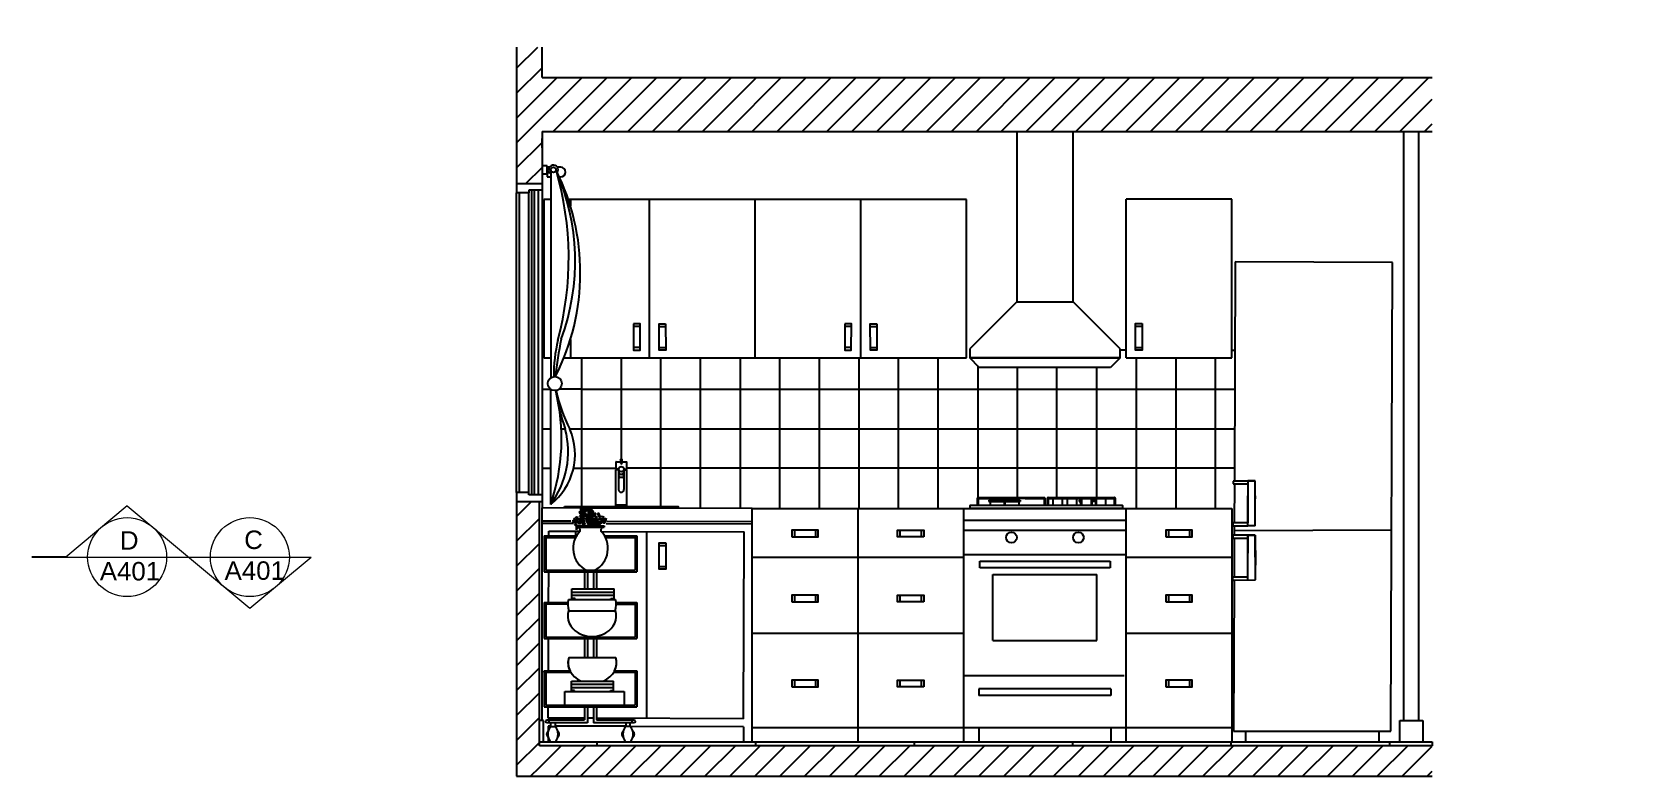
# Model space of a CAD drawing. Header units: millimetres. Extents: x 106 to 25790, y 5092 to 14934.
# Drawn here: x 5603 to 11636, y 7209 to 10028 of the extents above; entities that cross this region are included whole.
import ezdxf

# ---------------------------------------------------------------- set-up
doc = ezdxf.new("R2010")
doc.units = ezdxf.units.MM
doc.linetypes.add('0', pattern=[0])
doc.linetypes.add('ACAD_ISO04W100', pattern=[30, 24, -3, 0, -3])
for name, color, linetype in [('A-ANNO-TEXT', 3, 'Continuous'), ('A-DETL-MBND', 3, 'Continuous'), ('A-ELEV-IDEN', 3, 'Continuous'), ('A-ELEV-MBE1', 7, 'Continuous'), ('A-FURN', 4, 'Continuous'), ('A-SECT-MCUT', 7, 'Continuous'), ('A-WALL-STUD', 3, 'Continuous'), ('G-ANNO-TEXT', 3, 'Continuous'), ('IF-ANNO SYMB', 5, 'Continuous'), ('IF-DETL', 3, 'Continuous'), ('IF-FURN', 3, 'Continuous'), ('Layer2', 3, 'Continuous')]:
    doc.layers.add(name, color=color, linetype=linetype)
doc.styles.get("Standard").update_dxf_attribs({"font": 'arial.ttf'})

msp = doc.modelspace()

# ---------------------------------------------------------------- hatches: boundary and pattern name
at = {"layer": 'A-FURN'}
h = msp.add_hatch(dxfattribs=at)
h.set_pattern_fill('ANSI31', color=256, scale=21)
h.paths.add_polyline_path([(7534.7, 9855.2), (7534.7, 9970.5), (7438.6, 9970.5), (7438.6, 9624.5), (7438.6, 9453.7), (7534.7, 9453.7), (7534.7, 9650.8), (10905.3, 9650.8), (10905.3, 9855.2)])
h.paths.add_polyline_path([(7438.6, 7338.7), (7438.6, 7208.7), (7524.7, 7208.7), (7524.7, 7338.7), (7524.7, 8248.7), (7438.6, 8248.7)])
h.paths.add_polyline_path([(11892.9, 9855.2), (11892.9, 9650.8), (15263.5, 9650.8), (15263.5, 9453.7), (15359.6, 9453.7), (15359.6, 9624.5), (15359.6, 9970.5), (15263.5, 9970.5), (15263.5, 9855.2)])
h.paths.add_polyline_path([(15359.6, 8248.7), (15263.5, 8248.7), (15263.5, 7338.7), (15263.5, 7209), (15359.6, 7209), (15359.6, 7338.7)])
h.paths.add_polyline_path([(20711.4, 9660.5), (20711.4, 7338.7), (20723.5, 7338.7), (20903.6, 7338.7), (20912.7, 7338.7), (20912.7, 9660.5), (20912.7, 9855.2), (20912.7, 10028.3), (20711.4, 10028.3), (20711.4, 9855.2), (17719.2, 9855.2), (17719.2, 10028.3), (17623.1, 10028.3), (17623.1, 9855.2), (17375.9, 9855.2), (17375.9, 9660.5), (17624.1, 9660.5), (17624.1, 9333.4), (17719.2, 9333.4), (17719.2, 9660.5)])
h.paths.add_polyline_path([(22549.3, 7338.7), (22357.1, 7338.7), (22348.1, 7338.7), (22348.1, 9660.5), (22348.1, 9660.5), (22348.1, 9855.2), (22348, 9855.2), (22348, 10028.3), (22549.3, 10028.3), (22549.3, 9855.2), (25541.6, 9855.2), (25541.6, 10028.3), (25637.6, 10028.3), (25637.6, 9855.2), (25789.8, 9855.2), (25789.8, 9660.5), (25636.6, 9660.5), (25636.6, 9333.4), (25636.6, 9308.4), (25586.6, 9308.4), (25586.6, 9298.4), (25541.6, 9298.4), (25541.6, 9333.4), (25541.6, 9660.5), (22549.3, 9660.5)])

# ---------------------------------------------------------------- linework, layer by layer
at = {"layer": 'A-ANNO-TEXT'}
for p, q in [((7814.7, 8399.5), (7814.7, 8372)), ((7815.2, 8400), (7832.2, 8400)), ((7832.2, 8407.7), (7832.2, 8394.8)), ((7837.2, 8407.7), (7837.2, 8394.8)), ((7837.2, 8400), (7854.2, 8400)), ((7854.7, 8399.5), (7854.7, 8372)), ((7814.7, 8230.5), (7814.7, 8368.5)), ((7824.7, 8368.5), (7814.7, 8368.5)), ((7824.7, 8371.5), (7815.2, 8371.5)), ((7824.7, 8371.5), (7824.7, 8294.1)), ((7844.8, 8340.1), (7824.7, 8340.1)), ((7838.8, 8352), (7830.6, 8352)), ((7844.8, 8371.5), (7844.8, 8294.1)), ((7844.8, 8371.5), (7854.2, 8371.5)), ((7844.8, 8368.5), (7854.7, 8368.5)), ((7854.7, 8368.5), (7854.7, 8230.5)), ((7814.7, 8236.5), (7854.7, 8236.5))]:
    msp.add_line(p, q, dxfattribs=at)
for points in [[(7619.7, 8230.5), (8049.7, 8230.5), (8049.7, 8223.7), (7699.4, 8224.4)], [(7696.5, 8224.4), (7619.7, 8224.7), (7619.7, 8230.5)]]:
    msp.add_lwpolyline(points, dxfattribs=at)
for centre, radius in [((7834.7, 8407.7), 2.47), ((7834.7, 8371.5), 10.1)]:
    msp.add_circle(centre, radius, dxfattribs=at)
for centre, radius, start, end in [((7815.2, 8399.5), 0.5, 90, 180), ((7834.7, 8394.8), 2.47, 180, 0), ((7854.2, 8399.5), 0.5, 0, 90), ((7815.2, 8372), 0.5, 180, 270), ((7834.2, 8356.3), 23, 138.50885, 147.8658), ((7834.7, 8362.1), 10.1, 180, 0), ((7830.6, 8346.1), 5.99, 90, 270), ((7838.8, 8346.1), 5.99, 270, 90), ((7835.3, 8356.3), 23, 32.1342, 41.49115), ((7854.2, 8372), 0.5, 270, 0), ((7834.7, 8294.1), 10.1, 180, 0)]:
    msp.add_arc(centre, radius, start, end, dxfattribs=at)
at = {"layer": 'A-DETL-MBND', "color": 0}
msp.add_line((7534.7, 9650.8), (10905.3, 9650.8), dxfattribs=at)
at = {"layer": 'A-ELEV-IDEN'}
for p, q in [((10159.6, 9156.9), (10156.7, 8326.8)), ((10754.6, 9154.8), (10159.6, 9156.9)), ((10748.4, 7378.9), (10754.6, 9154.8)), ((10206.8, 8326.8), (10151.2, 8326.8)), ((10151.2, 8326.8), (10151.2, 8315.6)), ((10206.8, 8326.8), (10235, 8326.9)), ((10234.8, 8326.9), (10206.8, 8326.9)), ((10206.8, 8326.9), (10206.8, 8259.2)), ((10235.4, 8157.6), (10234.8, 8326.9)), ((10151.2, 8315.6), (10206.8, 8315.6)), ((10156.7, 8315.6), (10156.1, 8168.9)), ((10206.8, 8315.6), (10207.1, 8168.9)), ((10207.2, 8157.5), (10206.8, 8270.3)), ((10235, 8315.6), (10234.8, 8315.6)), ((10235, 8270.4), (10235, 8259.2)), ((9154.6, 8231.8), (9154.6, 8223)), ((9734.6, 8223), (9154.6, 8223)), ((9732.6, 8234), (9156.6, 8234)), ((9183.9, 8234), (9183.9, 8261.8)), ((9185.7, 8264), (9437.3, 8264)), ((9186.7, 8258.6), (9186.7, 8234)), ((9188.9, 8260.9), (9285.2, 8260.9)), ((9227.2, 8254), (9227.2, 8249)), ((9227.2, 8254), (9285.2, 8254)), ((9227.2, 8249), (9285.2, 8249)), ((9232.2, 8249), (9232.2, 8234)), ((9285.2, 8264), (9285.2, 8234)), ((9287, 8264), (9287, 8234)), ((9363.7, 8260.9), (9287, 8260.9)), ((9345, 8254), (9287, 8254)), ((9287, 8249), (9345, 8249)), ((9340, 8249), (9340, 8234)), ((9345, 8254), (9345, 8249)), ((9363.7, 8260.9), (9434.2, 8260.9)), ((9436.5, 8258.6), (9436.5, 8234)), ((9439.7, 8261.8), (9439.7, 8234)), ((9440.7, 8234), (9440.7, 8234)), ((9448.6, 8261.8), (9448.6, 8260.9)), ((9448.6, 8260.9), (9448.6, 8234)), ((9450.8, 8264), (9702.8, 8264)), ((9451.8, 8258.6), (9451.8, 8234)), ((9454, 8260.9), (9600.9, 8260.9)), ((9504.3, 8259), (9468.7, 8259)), ((9468.7, 8259), (9468.7, 8234)), ((9504.3, 8259), (9504.3, 8234)), ((9558.9, 8259), (9523.3, 8259)), ((9523.3, 8259), (9523.3, 8234)), ((9558.9, 8259), (9558.9, 8234)), ((9568.5, 8254), (9577.9, 8254)), ((9568.5, 8254), (9568.5, 8249)), ((9568.5, 8249), (9577.9, 8249)), ((9573.5, 8249), (9573.5, 8234)), ((9613.5, 8259), (9577.9, 8259)), ((9577.9, 8259), (9577.9, 8234)), ((9600.9, 8264), (9600.9, 8259)), ((9602.7, 8264), (9602.7, 8259)), ((9602.7, 8260.9), (9670.4, 8260.9)), ((9613.5, 8259), (9613.5, 8234)), ((9613.5, 8254), (9632.5, 8254)), ((9632.5, 8249), (9613.5, 8249)), ((9616.3, 8249), (9616.3, 8234)), ((9621.3, 8249), (9621.3, 8254)), ((9630, 8249), (9630, 8234)), ((9668.1, 8259), (9632.5, 8259)), ((9632.5, 8259), (9632.5, 8234)), ((9632.5, 8234), (9632.5, 8234)), ((9668.1, 8259), (9668.1, 8234)), ((9670.4, 8260.9), (9699.4, 8260.9)), ((9701.6, 8258.7), (9701.6, 8234)), ((9701.6, 8258.6), (9701.6, 8234)), ((9705.3, 8261.8), (9705.3, 8234)), ((9734.6, 8223), (9734.6, 8231.8)), ((9130.3, 8178), (9746.9, 8178)), ((10207.1, 8168.9), (10150.6, 8168.9)), ((10150.6, 8168.9), (10150.6, 8157.3)), ((10150.6, 8157.3), (10207.2, 8157.5)), ((10156.1, 8157.3), (10156, 8121.1)), ((10235.4, 8157.6), (10207.2, 8157.5)), ((10235.3, 8121.1), (10150.5, 8121.1)), ((10150.5, 8121.1), (10150.5, 8109.8)), ((10150.5, 8109.8), (10156, 8109.8)), ((10155.9, 8109.8), (10155.4, 7963.1)), ((10156, 8109.8), (10207.3, 8109.8)), ((10207.3, 8121), (10235.5, 8121.1)), ((10207.3, 8121.1), (10207.3, 8053.3)), ((10207.7, 8008.1), (10207.3, 8121)), ((10235.9, 7951.8), (10235.3, 8121.1)), ((10235.5, 8109.8), (10235.3, 8109.8)), ((10235.5, 8121.1), (10235.9, 8008.2)), ((10235.5, 8121.1), (10235.5, 8109.8)), ((5731.3, 8038.5), (5602.9, 8038.5)), ((9130.3, 8048), (9746.9, 8048)), ((10207.7, 7951.7), (10207.3, 8064.5)), ((10235.5, 8064.6), (10235.5, 8053.3)), ((9192, 8023), (9686, 8023)), ((9192, 7998), (9192, 8023)), ((9686, 7998), (9192, 7998)), ((9242, 7973), (9636, 7973)), ((9242, 7723), (9242, 7973)), ((9636, 7723), (9636, 7973)), ((9686, 8023), (9686, 7998)), ((10207.6, 7963.1), (10149.9, 7963.1)), ((10149.9, 7963.1), (10149.9, 7951.5)), ((10149.9, 7951.5), (10155.4, 7951.5)), ((10155.4, 7951.5), (10153.3, 7378.6)), ((10155.4, 7951.5), (10235.9, 7951.8)), ((9242, 7723), (9636, 7723)), ((7543.3, 7608.2), (7640.1, 7608.2)), ((7543.3, 7602.2), (7543.3, 7608.2)), ((9736, 7589), (9142, 7589)), ((10153.4, 7378.6), (10748.4, 7378.6)), ((10198.4, 7378.6), (10198.4, 7339)), ((10703.4, 7378.6), (10703.4, 7339)), ((7524.7, 7339), (10905.3, 7339)), ((8297.6, 7339), (8327.6, 7339)), ((10905.3, 7339), (10905.3, 7324))]:
    msp.add_line(p, q, dxfattribs=at)
msp.add_lwpolyline([(10156, 8138.9), (10751.1, 8141.3)], dxfattribs=at)
for centre in [(9312.2, 8113), (9565.7, 8113)]:
    msp.add_circle(centre, 20.2, dxfattribs=at)
for centre, radius, start, end in [((9157, 8231.7), 2.34, 98.56169, 178.16579), ((9186.3, 8261.7), 2.36, 92.28308, 182.89041), ((9189, 8258.5), 2.38, 92.67273, 177.27537), ((9434, 8258.3), 2.56, 6.37964, 85.74411), ((9437.2, 8261.6), 2.42, 3.6052, 92.32807), ((9450.9, 8261.7), 2.36, 92.28308, 182.89041), ((9454.1, 8258.5), 2.38, 92.67273, 177.27537), ((9699.3, 8258.5), 2.38, 2.67273, 87.27537), ((9702.9, 8261.7), 2.36, 2.28308, 92.89041), ((9732.2, 8231.7), 2.39, 2.50661, 80.73306)]:
    msp.add_arc(centre, radius, start, end, dxfattribs=at)
at = {"layer": 'A-ELEV-MBE1'}
for p, q in [((7484.7, 9418.7), (7438.6, 9418.6)), ((7449.6, 8283.8), (7449.6, 9418.7)), ((7534.7, 9428.7), (7484.7, 9428.7)), ((7484.7, 9428.7), (7484.7, 9418.7)), ((7519.8, 9429), (7519.8, 8274.1)), ((7484.7, 8283.8), (7438.6, 8283.8)), ((7484.7, 8273.8), (7484.7, 8283.8)), ((7534.7, 8273.8), (7484.7, 8273.8))]:
    msp.add_line(p, q, dxfattribs=at)
at = {"layer": 'A-FURN', "linetype": 'Continuous'}
for p, q in [((7524.7, 7241.8), (7606.9, 7324)), ((7585.9, 7208.7), (7701.2, 7324)), ((7680.2, 7208.7), (7795.5, 7324)), ((7774.5, 7208.7), (7889.8, 7324)), ((7868.8, 7208.7), (7984.1, 7324)), ((7963.1, 7208.7), (8078.4, 7324)), ((8057.4, 7208.7), (8172.7, 7324)), ((8151.7, 7208.7), (8267, 7324)), ((8246, 7208.7), (8361.3, 7324)), ((8340.3, 7208.7), (8455.6, 7324)), ((8434.6, 7208.7), (8549.8, 7324)), ((8528.8, 7208.7), (8644.1, 7324)), ((8623.1, 7208.7), (8738.4, 7324)), ((8717.4, 7208.7), (8832.7, 7324)), ((8811.7, 7208.7), (8927, 7324)), ((8906, 7208.7), (9021.3, 7324)), ((9000.3, 7208.7), (9115.6, 7324)), ((9094.6, 7208.7), (9209.9, 7324)), ((9188.9, 7208.7), (9304.2, 7324)), ((9283.2, 7208.7), (9398.5, 7324)), ((9377.5, 7208.7), (9492.8, 7324)), ((9471.8, 7208.7), (9587.1, 7324)), ((9566.1, 7208.7), (9681.4, 7324)), ((9660.4, 7208.7), (9775.7, 7324)), ((9754.6, 7208.7), (9869.9, 7324)), ((9848.9, 7208.7), (9964.2, 7324)), ((9943.2, 7208.7), (10058.5, 7324)), ((10037.5, 7208.7), (10152.8, 7324)), ((10131.8, 7208.7), (10247.1, 7324)), ((10226.1, 7208.7), (10341.4, 7324)), ((10320.4, 7208.7), (10435.7, 7324)), ((10414.7, 7208.7), (10530, 7324)), ((10509, 7208.7), (10624.3, 7324)), ((10603.3, 7208.7), (10718.6, 7324)), ((10697.6, 7208.7), (10812.9, 7324)), ((10791.9, 7208.7), (10905.3, 7322.2)), ((10886.2, 7208.7), (10905.3, 7227.9))]:
    msp.add_line(p, q, dxfattribs=at)
at = {"layer": 'A-SECT-MCUT'}
for p, q in [((7438.6, 9970.5), (7438.6, 9418.6)), ((7534.7, 9855.2), (7534.7, 9970.5)), ((7534.7, 9855.2), (10905.3, 9855.2)), ((7534.7, 9650.8), (7534.7, 9428.7)), ((7438.6, 9453.7), (7534.7, 9453.7)), ((7438.6, 8283.8), (7438.6, 7208.7)), ((7438.6, 8248.7), (7534.7, 8248.7)), ((7524.7, 7324), (7524.7, 8248.7)), ((10905.3, 7324), (7524.7, 7324)), ((7438.6, 7208.7), (10905.3, 7208.7))]:
    msp.add_line(p, q, dxfattribs=at)
at = {"layer": 'A-SECT-MCUT', "linetype": 'ACAD_ISO04W100'}
msp.add_line((7534.7, 8273.8), (7534.7, 8248.7), dxfattribs=at)
at = {"layer": 'A-WALL-STUD', "color": 0}
msp.add_line((7534.7, 9588.8), (7534.7, 9624.8), dxfattribs=at)
at = {"layer": 'G-ANNO-TEXT', "lineweight": 0}
for p, q in [((5963.7, 8232.4), (5731.3, 8038.5)), ((5963.7, 8232.4), (6428.5, 7844.6)), ((5731.3, 8038.5), (6660.9, 8038.5)), ((6428.5, 7844.6), (6660.9, 8038.5))]:
    msp.add_line(p, q, dxfattribs=at)
for centre in [(5963.7, 8038.5), (6428.5, 8038.5)]:
    msp.add_circle(centre, 149.5, dxfattribs=at)
at = {"layer": 'IF-ANNO SYMB'}
for p, q in [((10798.2, 7419), (10798.2, 9650.8)), ((10855.3, 7419), (10855.3, 9650.8)), ((7484.7, 8283.8), (7484.7, 9418.7)), ((7494.7, 9428.7), (7494.7, 8273.8)), ((7504.7, 9428.7), (7504.7, 8273.8))]:
    msp.add_line(p, q, dxfattribs=at)
at = {"layer": 'IF-DETL', "transparency": 33554687}
for p, q in [((7554.7, 9520.4), (7534.7, 9520.4)), ((7534.7, 9490.6), (7554.7, 9490.6)), ((7554.7, 9490.6), (7554.7, 9520.4))]:
    msp.add_line(p, q, dxfattribs=at)
at = {"layer": 'IF-DETL'}
for p, q in [((7554.7, 9490.6), (7554.7, 9479.2)), ((7438.6, 8283.8), (7438.6, 9418.6)), ((7534.7, 9428.7), (7534.7, 8224.8)), ((7534.7, 8824.8), (7542, 8824.8)), ((9746.4, 8822.9), (9723.4, 8822.9)), ((10146.4, 8822.9), (10158.6, 8822.9)), ((7684.7, 8793.6), (7684.7, 8230.5)), ((7834.7, 8793.6), (7834.7, 8410.2)), ((7984.7, 8230.5), (7984.7, 8793.6)), ((8134.7, 8222.7), (8134.7, 8793.6)), ((8284.7, 8793.6), (8284.7, 8222.2)), ((8434.7, 8223), (8434.7, 8793.6)), ((8584.7, 8793.6), (8584.7, 8223)), ((8734.7, 8793.6), (8734.7, 8223)), ((8884.7, 8223), (8884.7, 8793.6)), ((9034.7, 8223), (9034.7, 8793.6)), ((9184.7, 8762.5), (9184.7, 8263.3)), ((9334.7, 8264), (9334.7, 8757)), ((9484.7, 8264), (9484.7, 8757)), ((9634.7, 8757), (9634.7, 8264)), ((9784.7, 8793.9), (9784.7, 8223)), ((9934.7, 8793.9), (9934.7, 8223)), ((10084.7, 8223), (10084.7, 8793.9)), ((7684.7, 8674.8), (10158, 8674.8)), ((7684.7, 8524.8), (10157.5, 8524.8)), ((7653.5, 8374.8), (7814.7, 8374.8)), ((10157, 8374.8), (7854.7, 8374.8)), ((7543.3, 8119), (7543.3, 7982.7)), ((7543.3, 8119), (7665.4, 8119)), ((7549.3, 8119), (7549.3, 7988.7)), ((7549.3, 8113), (7662.1, 8113)), ((7771.2, 8119), (7893.3, 8119)), ((7774.5, 8113), (7887.3, 8113)), ((7887.3, 8119), (7887.3, 7988.7)), ((7893.3, 8119), (7893.3, 7982.7)), ((7543.3, 7982.7), (7893.3, 7982.7)), ((7549.3, 7988.7), (7887.3, 7988.7)), ((7695, 7982.7), (7695, 7917.7)), ((7707, 7982.7), (7707, 7917.7)), ((7729.6, 7982.7), (7729.6, 7917.7)), ((7741.6, 7982.7), (7741.6, 7917.7)), ((7543.3, 7866.1), (7632.7, 7866.1)), ((7543.3, 7866.1), (7543.3, 7729.8)), ((7549.3, 7866.1), (7549.3, 7735.8)), ((7632.2, 7860.1), (7549.3, 7860.1)), ((7815.3, 7866.1), (7893.3, 7866.1)), ((7815.8, 7860.1), (7887.3, 7860.1)), ((7887.3, 7866.1), (7887.3, 7735.8)), ((7893.3, 7866.1), (7893.3, 7729.8)), ((7543.3, 7729.8), (7893.3, 7729.8)), ((7549.3, 7735.8), (7887.3, 7735.8)), ((7695, 7729.8), (7695, 7658.3)), ((7707, 7729.8), (7707, 7658.3)), ((7729.6, 7729.8), (7729.6, 7658.3)), ((7741.6, 7729.8), (7741.6, 7658.3)), ((7543.3, 7602.2), (7543.3, 7471.8)), ((7549.3, 7608.2), (7549.3, 7477.8)), ((7549.3, 7602.2), (7643.4, 7602.2)), ((7806.2, 7602.2), (7887.3, 7602.2)), ((7809.5, 7608.2), (7893.3, 7608.2)), ((7887.3, 7608.2), (7887.3, 7477.8)), ((7893.3, 7608.2), (7893.3, 7471.8)), ((7543.3, 7471.8), (7893.3, 7471.8)), ((7549.3, 7477.8), (7887.3, 7477.8)), ((7554.7, 7422.2), (7695, 7422.2)), ((7695, 7471.8), (7695, 7422.2)), ((7707, 7471.8), (7707, 7410.2)), ((7729.6, 7471.8), (7729.6, 7410.2)), ((7741.6, 7471.8), (7741.6, 7422.2)), ((7741.6, 7422.2), (7881.9, 7422.2)), ((7539.7, 7419), (7524.7, 7419)), ((7539.7, 7339), (7539.7, 7419)), ((7707, 7410.2), (7554.7, 7410.2)), ((7568, 7396.3), (7568, 7410.2)), ((7568, 7396.3), (7584, 7396.3)), ((7584, 7410.2), (7584, 7396.3)), ((7881.9, 7410.2), (7729.6, 7410.2)), ((7852.6, 7410.2), (7852.6, 7396.3)), ((7868.6, 7396.3), (7852.6, 7396.3)), ((7868.6, 7396.3), (7868.6, 7410.2)), ((10783.2, 7339), (10783.2, 7419)), ((10783.2, 7419), (10870.3, 7419)), ((10870.3, 7419), (10870.3, 7339))]:
    msp.add_line(p, q, dxfattribs=at)
for centre in [(7554.7, 7416.2), (7881.9, 7416.2)]:
    msp.add_circle(centre, 6, dxfattribs=at)
for centre, radius, start, end in [((7565.2, 7367.7), 13, 126.14988, 233.85012), ((7596.9, 7367.7), 40.7, 135.36115, 224.63885), ((7555, 7367.7), 40.7, 315.36115, 44.63885), ((7586.7, 7367.7), 13, 306.14988, 53.85012), ((7849.9, 7367.7), 13, 126.14988, 233.85012), ((7881.6, 7367.7), 40.7, 135.36115, 224.63885), ((7839.7, 7367.7), 40.7, 315.36115, 44.63885), ((7871.4, 7367.7), 13, 306.14988, 53.85012)]:
    msp.add_arc(centre, radius, start, end, dxfattribs=at)
at = {"layer": 'IF-FURN', "linetype": '0'}
for p, q in [((9332.3, 9650.8), (9332.3, 9005.9)), ((9545.6, 9005.9), (9545.6, 9650.8)), ((9332.3, 9005.9), (9154.5, 8828.1)), ((9332.3, 9005.9), (9545.6, 9005.9)), ((9723.4, 8828.1), (9545.6, 9005.9)), ((9723.4, 8793.9), (9154.5, 8793.6)), ((9190.1, 8757), (9154.5, 8793.6)), ((9687.8, 8757), (9190.1, 8757)), ((9723.4, 8793.9), (9687.8, 8757))]:
    msp.add_line(p, q, dxfattribs=at)
at = {"layer": 'IF-FURN'}
for p, q in [((7542, 9393.6), (7542, 8793.6)), ((7567.7, 9393.6), (7542, 9393.6)), ((9142, 9393.6), (7634.3, 9393.6)), ((7642, 9393.6), (7642, 9369.5)), ((7942, 8793.6), (7942, 9393.6)), ((8342, 8793.6), (8342, 9393.6)), ((8742, 8793.6), (8742, 9393.6)), ((9142, 8793.6), (9142, 9393.6)), ((9746.4, 8793.9), (9746.4, 9393.9)), ((10146.4, 9393.9), (9746.4, 9393.9)), ((10146.4, 8793.9), (10146.4, 9393.9)), ((7906.2, 8912.7), (7881.2, 8912.7)), ((7977.7, 8912.7), (8002.7, 8912.7)), ((8706.2, 8912.7), (8681.2, 8912.7)), ((8777.7, 8912.7), (8802.7, 8912.7)), ((9782.1, 8912.9), (9807.1, 8912.9)), ((7642, 8862.7), (7642, 8793.6)), ((7905.9, 8832.7), (7881, 8832.7)), ((7905.9, 8822.7), (7905.9, 8832.7)), ((7978, 8822.7), (7978, 8832.7)), ((7978, 8832.7), (8003, 8832.7)), ((8705.9, 8832.7), (8681, 8832.7)), ((8705.9, 8822.7), (8705.9, 8832.7)), ((8778, 8822.7), (8778, 8832.7)), ((8778, 8832.7), (8803, 8832.7)), ((9154.5, 8828.1), (9154.5, 8793.6)), ((9723.4, 8793.9), (9723.4, 8828.1)), ((9782.4, 8832.9), (9807.4, 8832.9)), ((7542, 8793.6), (7567.7, 8793.6)), ((7617.7, 8793.6), (9142, 8793.6)), ((9154.5, 8793.6), (9723.4, 8793.9)), ((9746.4, 8793.9), (10146.4, 8793.9)), ((7534.7, 7419), (7534.7, 8224.8)), ((7696.5, 8224.5), (7534.7, 8224.8)), ((8330.3, 8223), (7699.4, 8224.5)), ((8330.3, 7339), (8330.3, 8223)), ((8330.3, 8223), (10146.9, 8223)), ((8730.3, 8223), (8730.3, 7339)), ((9130.3, 8223), (9130.3, 7339)), ((9746.9, 7339), (9746.9, 8223)), ((10146.9, 8223), (10146.9, 7339)), ((7644.2, 8174.5), (7534.7, 8174.5)), ((7653.8, 8166.1), (7534.7, 8166.1)), ((7777.3, 8166.1), (8330.3, 8164.1)), ((8330.3, 8172.1), (7778.8, 8174)), ((7560.6, 8119), (7560.7, 8136.8)), ((7560.7, 8136.8), (7678.8, 8136.4)), ((7758.1, 8136.1), (8300.4, 8134.2)), ((8297.9, 7425.9), (8300.4, 8134.2)), ((8490.4, 8140.9), (8490.4, 8115.9)), ((8580.4, 8140.5), (8570.4, 8140.5)), ((8570.4, 8140.5), (8570.4, 8115.6)), ((8880.2, 8140.5), (8890.2, 8140.5)), ((8890.2, 8140.5), (8890.2, 8115.6)), ((8970.2, 8140.9), (8970.2, 8115.9)), ((9746.9, 8139), (9130.3, 8139)), ((9907, 8140.9), (9907, 8115.9)), ((9997, 8140.5), (9987, 8140.5)), ((9987, 8140.5), (9987, 8115.6)), ((7978.5, 8082.9), (8003.5, 8082.9)), ((8330.3, 8038.2), (9130.3, 8038.2)), ((9746.9, 8038.2), (10146.9, 8038.2)), ((7559.7, 7866.1), (7560.1, 7982.7)), ((7978.8, 7993), (7978.8, 8003)), ((7978.8, 8003), (8003.7, 8003)), ((8490.4, 7894.6), (8490.4, 7869.6)), ((8580.4, 7894.3), (8570.4, 7894.3)), ((8570.4, 7894.3), (8570.4, 7869.3)), ((8880.2, 7894.3), (8890.2, 7894.3)), ((8890.2, 7894.3), (8890.2, 7869.3)), ((8970.2, 7894.6), (8970.2, 7869.6)), ((9907, 7894.6), (9907, 7869.6)), ((9997, 7894.3), (9987, 7894.3)), ((9987, 7894.3), (9987, 7869.3)), ((7558.8, 7608.2), (7559.2, 7729.8)), ((8330.3, 7750.6), (9130.3, 7750.6)), ((9746.9, 7750.6), (10146.9, 7750.6)), ((8490.4, 7572.2), (8490.4, 7547.2)), ((8580.4, 7571.9), (8570.4, 7571.9)), ((8570.4, 7571.9), (8570.4, 7547)), ((8880.2, 7571.9), (8890.2, 7571.9)), ((8890.2, 7571.9), (8890.2, 7547)), ((8970.2, 7572.2), (8970.2, 7547.2)), ((9739, 7589), (9130.3, 7589)), ((9907, 7572.2), (9907, 7547.2)), ((9997, 7571.9), (9987, 7571.9)), ((9987, 7571.9), (9987, 7547)), ((9689, 7539), (9189, 7539)), ((9189, 7539), (9189, 7514)), ((9689, 7514), (9189, 7514)), ((9689, 7539), (9689, 7514)), ((7558.2, 7428.5), (7558.3, 7471.8)), ((7695, 7428), (7558.2, 7428.5)), ((7729.6, 7427.9), (7707, 7428)), ((8297.9, 7425.9), (7741.6, 7427.9)), ((7558.1, 7398.5), (7558.1, 7379.8)), ((7568, 7398.5), (7558.1, 7398.5)), ((7852.6, 7397.5), (7584, 7398.4)), ((8297.8, 7395.9), (7868.6, 7397.4)), ((8297.8, 7395.9), (8297.6, 7339)), ((8330.3, 7393.5), (10146.9, 7393.5)), ((9189, 7393.5), (9189, 7339)), ((9689, 7393.5), (9689, 7339)), ((7558.1, 7355.5), (7558.1, 7339))]:
    msp.add_line(p, q, dxfattribs=at)
for points in [[(7881.3, 8922.7), (7880.9, 8822.8), (7905.9, 8822.7), (7906.3, 8922.7), (7881.3, 8922.7)], [(8002.7, 8922.7), (8003, 8822.8), (7978, 8822.7), (7977.7, 8922.7), (8002.7, 8922.7)], [(8681.3, 8922.7), (8680.9, 8822.8), (8705.9, 8822.7), (8706.3, 8922.7), (8681.3, 8922.7)], [(8802.7, 8922.7), (8803, 8822.8), (8778, 8822.7), (8777.7, 8922.7), (8802.7, 8922.7)], [(9807.1, 8923), (9807.4, 8823), (9782.4, 8822.9), (9782.1, 8922.9), (9807.1, 8923)], [(7661.1, 8136.5), (7661, 8119)], [(8003.4, 8093), (8003.8, 7993), (7978.8, 7993), (7978.4, 8092.9), (8003.4, 8093)], [(8480.3, 8115.9), (8580.3, 8115.5), (8580.4, 8140.5), (8480.4, 8140.9), (8480.3, 8115.9)], [(8980.3, 8115.9), (8880.3, 8115.5), (8880.2, 8140.5), (8980.2, 8140.9), (8980.3, 8115.9)], [(9897, 8115.9), (9996.9, 8115.5), (9997, 8140.5), (9897, 8140.9), (9897, 8115.9)], [(8480.3, 7869.6), (8580.3, 7869.3), (8580.4, 7894.3), (8480.4, 7894.6), (8480.3, 7869.6)], [(8980.3, 7869.6), (8880.3, 7869.3), (8880.2, 7894.3), (8980.2, 7894.6), (8980.3, 7869.6)], [(9897, 7869.6), (9996.9, 7869.3), (9997, 7894.3), (9897, 7894.6), (9897, 7869.6)], [(8480.3, 7547.3), (8580.3, 7546.9), (8580.4, 7571.9), (8480.4, 7572.3), (8480.3, 7547.3)], [(8980.3, 7547.3), (8880.3, 7546.9), (8880.2, 7571.9), (8980.2, 7572.3), (8980.3, 7547.3)], [(9897, 7547.3), (9996.9, 7546.9), (9997, 7571.9), (9897, 7572.3), (9897, 7547.3)]]:
    msp.add_lwpolyline(points, dxfattribs=at)
at = {"layer": 'Layer2', "transparency": 33554687}
for p, q in [((7562.7, 9515.4), (7554.7, 9515.4)), ((7554.7, 9495.4), (7562.7, 9495.4)), ((7635.2, 7877.7), (7812.8, 7877.7)), ((7635.2, 7835.5), (7812.8, 7835.5)), ((7636, 7658.3), (7813.6, 7658.3))]:
    msp.add_line(p, q, dxfattribs=at)
at = {"layer": 'Layer2'}
for p, q in [((7554.7, 9479.2), (7567.7, 9479.2)), ((7567.7, 9505.4), (7567.7, 8717.9)), ((7605.4, 9515.3), (7592.8, 9515.3)), ((7600.3, 9479.2), (7605.4, 9479.2)), ((7534.7, 8674.8), (7566.8, 8674.8)), ((7567.7, 8238.4), (7567.7, 8674.2)), ((7684.7, 8674.8), (7599.2, 8674.8)), ((7534.7, 8524.8), (7567.7, 8524.8)), ((7607.6, 8524.8), (7621.8, 8524.8)), ((7639.4, 8524.8), (7684.7, 8524.8)), ((7534.7, 8374.8), (7567.7, 8374.8)), ((7666.4, 8156.9), (7770.2, 8156.9)), ((7666.4, 8156.9), (7666.4, 8151.3)), ((7666.4, 8151.3), (7770.2, 8151.3)), ((7770.2, 8156.9), (7770.2, 8151.3)), ((7930.5, 8135.5), (7930.5, 7427.2)), ((7647.9, 7881.7), (7647.9, 7917.7)), ((7647.9, 7917.7), (7807.5, 7917.7)), ((7647.9, 7905.7), (7807.5, 7905.7)), ((7807.5, 7881.7), (7807.5, 7917.7)), ((7647.9, 7893.7), (7807.5, 7893.7)), ((7659.8, 7881.7), (7647.9, 7881.7)), ((7659.8, 7877.7), (7659.8, 7881.7)), ((7795.5, 7877.7), (7795.5, 7881.7)), ((7795.5, 7881.7), (7807.5, 7881.7)), ((7646, 7532.8), (7646, 7568.9)), ((7646, 7568.9), (7805.6, 7568.9)), ((7646, 7556.9), (7805.6, 7556.9)), ((7646, 7544.9), (7805.6, 7544.9)), ((7805.6, 7532.8), (7805.6, 7568.9)), ((7621, 7477.8), (7621, 7528.9)), ((7621, 7528.9), (7845.7, 7528.9)), ((7657.9, 7532.8), (7646, 7532.8)), ((7657.9, 7528.9), (7657.9, 7532.8)), ((7793.7, 7528.9), (7793.7, 7532.8)), ((7793.7, 7532.8), (7805.6, 7532.8)), ((7845.7, 7528.9), (7845.7, 7477.8)), ((7742.2, 7339), (7742.2, 7324)), ((8343.3, 7339), (8343.3, 7324)), ((8943.3, 7339), (8943.3, 7324)), ((9543.3, 7339), (9543.6, 7324)), ((10143.3, 7339), (10143.3, 7324)), ((10743.3, 7339), (10743.3, 7324))]:
    msp.add_line(p, q, dxfattribs=at)
for centre, radius in [((7577.7, 9505.4), 10), ((7583, 8696), 26.7)]:
    msp.add_circle(centre, radius, dxfattribs=at)
at = {"layer": 'Layer2', "transparency": 33554687}
for centre, start, end in [((7577.7, 9505.4), 326.07893, 236.30993), ((7605.4, 9497.2), 270, 90)]:
    msp.add_arc(centre, 18, start, end, dxfattribs=at)
at = {"layer": 'Layer2'}
for centre, radius, start, end in [((6810.7, 9116.1), 869, 333.07428, 26.61208), ((6445.1, 9170.6), 1190.6, 344.87021, 16.32997), ((6799.7, 9160.1), 860.4, 339.86489, 23.66336), ((8189.6, 8723.7), 610.5, 167.11081, 180.11715), ((9049.2, 8568.1), 1471.8, 168.4059, 173.97464), ((6835.9, 8486.4), 772.7, 341.27623, 13.71107), ((8545.7, 8824.4), 971.3, 189.16917, 198.09494), ((8154.1, 8789.3), 578.7, 191.91748, 207.42824), ((7300, 8437.5), 333.6, 323.36884, 14.80678), ((7417, 8428.5), 242.6, 308.41717, 22.86417), ((7676.4, 8199.8), 9.39, 26.0808, 104.23406), ((7682.3, 8212.4), 8.87, 203.28776, 287.0271), ((7698.3, 8218.9), 17.9, 160.50919, 216.06526), ((7672.2, 8215.1), 13.4, 329.83833, 46.73611), ((7698.2, 8200.4), 13.4, 76.61835, 154.7716), ((7689.6, 8218.3), 12.7, 253.82531, 337.56464), ((7690, 8211.1), 9.39, 26.0808, 104.23406), ((7695.8, 8223.8), 8.87, 203.28776, 287.0271), ((7705.7, 8222.9), 9.39, 156.84312, 234.99638), ((7692.4, 8219), 8.87, 334.05008, 57.78941), ((7710.4, 8211), 9.39, 76.61835, 154.7716), ((7704.4, 8223.5), 8.87, 253.82531, 337.56464), ((7721.5, 8203.3), 16.1, 76.61835, 154.7716), ((7711.2, 8224.8), 15.2, 253.82531, 337.56464), ((7717.7, 8205.3), 8.87, 150.22275, 233.96208), ((7704.2, 8202.4), 9.39, 333.01579, 51.16905), ((7712.5, 8207.8), 8.87, 280.98507, 4.7244), ((7723.6, 8199.4), 9.39, 103.77811, 181.93136), ((7737.4, 8211.2), 13.4, 161.27605, 238.17383), ((7712.6, 8202.3), 17.9, 351.94691, 47.50298), ((7760, 8201.7), 13.4, 161.27605, 238.17383), ((7735.2, 8192.8), 17.9, 351.94691, 47.50298), ((7657.2, 8152.5), 23.9, 55.3638, 110.91988), ((7661.4, 8187.3), 17.9, 224.69295, 301.59073), ((7668.7, 8173.4), 16.1, 76.61835, 154.7716), ((7658.4, 8194.9), 15.2, 253.82531, 337.56464), ((7658.6, 8151.5), 11.2, 28.889, 96.1991), ((7648.6, 8147.9), 17.2, 340.13598, 58.91765), ((7658.6, 8151.5), 11.2, 302.85453, 358.87302), ((7680, 8168.1), 16.1, 76.61835, 154.7716), ((7669.6, 8189.6), 15.2, 253.82531, 337.56464), ((7667.5, 8139.1), 12.2, 351.35249, 94.90091), ((7668, 8183.7), 17.2, 276.73801, 355.51968), ((7675.7, 8176.3), 11.2, 239.45657, 32.80113), ((7681.6, 8187.7), 5.59, 355.41451, 148.75907), ((7679.9, 8182.6), 8.58, 32.69595, 111.47762), ((7692.1, 8187.1), 16.1, 76.61835, 154.7716), ((7681.7, 8208.6), 15.2, 253.82531, 337.56464), ((7683.9, 8173.8), 11.2, 302.85453, 96.1991), ((7673.8, 8170.3), 17.2, 340.13598, 58.91765), ((7690.1, 8188.3), 5.59, 51.80574, 148.75907), ((7688.4, 8183.2), 8.58, 72.82574, 111.47762), ((7688.3, 8167.3), 9.7, 258.77263, 2.66096), ((7702.7, 8150.5), 17.9, 105.47032, 155.96326), ((7699.4, 8177.7), 16.1, 53.24056, 131.39382), ((7698.5, 8201.5), 15.2, 230.44752, 314.18686), ((7699.5, 8196.6), 5.59, 59.2531, 212.59766), ((7703.3, 8192.9), 8.58, 96.53454, 175.31621), ((7707.2, 8175.2), 9.7, 46.78864, 150.67697), ((7703.8, 8197.1), 17.9, 253.48633, 303.97927), ((7705.6, 8189.7), 9.39, 53.24056, 131.39382), ((7705, 8203.6), 8.87, 230.44752, 314.18686), ((7708.5, 8172.8), 5.59, 59.2531, 212.59766), ((7712.4, 8169), 8.58, 96.53454, 175.31621), ((7720.1, 8165.4), 13.4, 117.56983, 195.72308), ((7701.9, 8173.3), 12.7, 294.77679, 18.51612), ((7721.4, 8198.2), 12.7, 189.49605, 273.23538), ((7709, 8182.7), 13.4, 12.28908, 90.44234), ((7711.2, 8170.7), 13.4, 266.42143, 343.31922), ((7726.2, 8149.1), 17.9, 97.09229, 152.64836), ((7714.2, 8163.7), 9.39, 26.0808, 104.23406), ((7720, 8176.3), 8.87, 203.28776, 287.0271), ((7721.4, 8186.1), 13.4, 53.24056, 131.39382), ((7720.6, 8206), 12.7, 230.44752, 314.18686), ((7714.8, 8187.2), 8.87, 280.98507, 4.7244), ((7725.8, 8178.8), 9.39, 103.77811, 181.93136), ((7739.4, 8178.3), 17.9, 160.50919, 216.06526), ((7733, 8177.2), 16.1, 53.24056, 131.39382), ((7732, 8201), 15.2, 230.44752, 314.18686), ((7713.4, 8174.5), 13.4, 329.83833, 46.73611), ((7737.9, 8170.1), 12.7, 189.49605, 273.23538), ((7725.5, 8154.6), 13.4, 12.28908, 90.44234), ((7732.3, 8166.5), 5.59, 355.41451, 148.75907), ((7730.6, 8161.5), 8.58, 32.69595, 111.47762), ((7734.2, 8179.2), 5.59, 59.2531, 212.59766), ((7738.1, 8175.4), 8.58, 96.53454, 175.31621), ((7740.8, 8195.8), 9.39, 103.77811, 181.93136), ((7729.8, 8204.2), 8.87, 280.98507, 4.7244), ((7746.5, 8169.4), 11.2, 111.81307, 265.15763), ((7742, 8182.7), 5.59, 59.2531, 212.59766), ((7745.9, 8179), 8.58, 96.53454, 175.31621), ((7757, 8170.9), 17.2, 149.09451, 227.87619), ((7755.9, 8185.5), 17.2, 212.49248, 291.27415), ((7752.6, 8175.3), 11.2, 175.21104, 328.5556), ((7752.6, 8166.1), 16.1, 53.24056, 131.39382), ((7751.7, 8189.9), 15.2, 230.44752, 314.18686), ((7760.1, 8176.1), 16.1, 53.24056, 131.39382), ((7759.1, 8199.9), 15.2, 230.44752, 314.18686), ((7769.1, 8139.1), 12.2, 85.09909, 188.64751), ((7765.1, 8156.6), 17.9, 52.0489, 102.54184), ((7770, 8178.2), 9.7, 205.35121, 309.23954), ((7771.7, 8170.4), 13.4, 53.24056, 131.39382), ((7770.9, 8190.3), 12.7, 230.44752, 314.18686), ((7745.2, 8071.5), 92.9, 134.95391, 243.08996), ((7691.4, 8071.5), 92.9, 296.91004, 45.04609)]:
    msp.add_arc(centre, radius, start, end, dxfattribs=at)
at = {"layer": 'Layer2', "transparency": 33554687}
for centre, start_param, end_param in [((7724, 7857.8), 2.88335, 3.431673), ((7724, 7857.8), 5.993105, 6.541428), ((7724, 7815.5), 2.88335, 6.541428), ((7724.8, 7638.3), 2.88335, 4.236752), ((7724.8, 7638.3), 2.88335, 3.53818), ((7724.8, 7638.3), 5.188026, 6.541428), ((7724.8, 7638.3), 5.886598, 6.541428)]:
    msp.add_ellipse(centre, major_axis=(91.8, 0), ratio=0.850808, start_param=start_param, end_param=end_param, dxfattribs=at)

# ---------------------------------------------------------------- texts
at = {"layer": 'G-ANNO-TEXT', "lineweight": 0, "char_height": 70}
for s, insert, attachment_point in [('\\pi-31.34393;   \\P\\pi-19.52606;D  \\P\\pi-95.80505;A401', (5955.9, 8253.4), 1), ('\\pi-31.34393;   \\P\\pi-21.53151;C\\P\\pi-95.80505;A401', (6428.5, 7951.4), 7)]:
    msp.add_mtext_dynamic_manual_height_columns(s, width=18.82, gutter_width=12.5, heights=[0], dxfattribs=dict(at, insert=insert, attachment_point=attachment_point))

doc.saveas('drawing.dxf')
